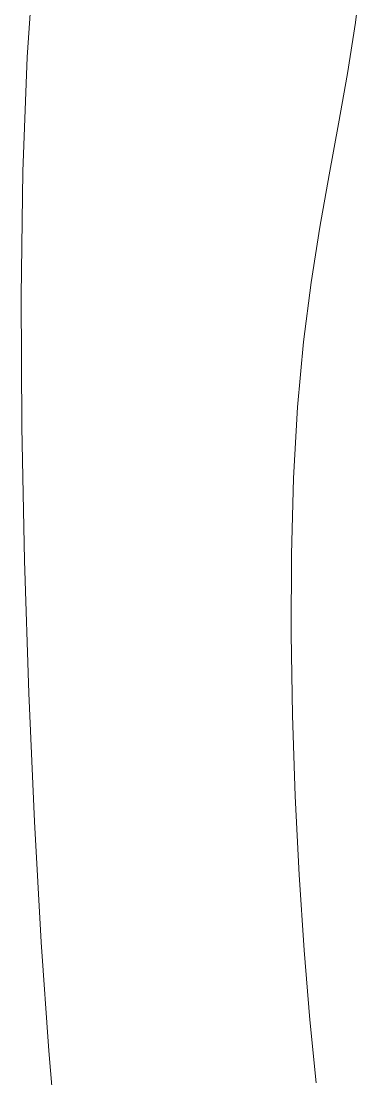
# Model space of a CAD drawing. Header units: millimetres. Extents: x -24439 to 198341, y -52871 to 149926.
# Drawn here: x 142039 to 143561, y 81800 to 86525 of the extents above; entities that cross this region are included whole.
import ezdxf

# ---------------------------------------------------------------- set-up
doc = ezdxf.new("R2010")
doc.units = ezdxf.units.MM
doc.linetypes.add('NET VAN', pattern=[1.06, 0.53, -0.53])
doc.layers.add('A-DETL-GENF-2', color=9, linetype='NET VAN', lineweight=9)
doc.layers.add('G-IMPT-1', color=9, linetype='Continuous', lineweight=9)

# ---------------------------------------------------------------- blocks, each defined once
blk = doc.blocks.new('NCV_TKCS_251209_TONG THE HIEN TRANG SAN DUONG - NCV_TKCS_HIEN TRANG_251209a_dwg-1612995-TKCS_MB ĐỊNH VỊ CAO ĐỘ THIẾT KẾ')
at = {"layer": 'G-IMPT-1', "flags": 128}
for points in [[(563607496.2, 1145065321.8), (563607387.7, 1145065582.5), (563607273.1, 1145065873.2), (563607155, 1145066188.4), (563607036.5, 1145066520.7), (563606920.6, 1145066863), (563606810.4, 1145067208.1), (563606709, 1145067548.7), (563606619.4, 1145067877.6), (563606544.6, 1145068187.6), (563606486.5, 1145068473.6), (563606442.5, 1145068738.1), (563606408.6, 1145068986.1), (563606381, 1145069222.3), (563606355.8, 1145069451.5), (563606329.2, 1145069678.3), (563606297.2, 1145069907.7), (563606256, 1145070144.3)], [(563604837.5, 1145069780.1), (563604938.2, 1145069335.6), (563605067, 1145068841.4), (563605220.2, 1145068307.3), (563605391.5, 1145067748.6), (563605575.2, 1145067180.3), (563605764.9, 1145066617.6), (563605954.9, 1145066075.5), (563606138.9, 1145065569.3), (563606311, 1145065114), (563606466.4, 1145064720.5)]]:
    blk.add_lwpolyline(points, dxfattribs=at)
blk = doc.blocks.new('NCV_TKCS_251209_TONG THE HIEN TRANG SAN DUONG - NCV_TKCS_251209_TONG THE HIEN TRANG SAN DUONG-1605292-TKCS_MB ĐỊNH VỊ CAO ĐỘ THIẾT KẾ')
at = {"rotation": 343.2379237072182}
blk.add_blockref('NCV_TKCS_251209_TONG THE HIEN TRANG SAN DUONG - NCV_TKCS_HIEN TRANG_251209a_dwg-1612995-TKCS_MB ĐỊNH VỊ CAO ĐỘ THIẾT KẾ', (-869777547.7, -933796958.8), dxfattribs=at)

msp = doc.modelspace()

# ---------------------------------------------------------------- block references
at = {"layer": 'A-DETL-GENF-2'}
msp.add_blockref('NCV_TKCS_251209_TONG THE HIEN TRANG SAN DUONG - NCV_TKCS_251209_TONG THE HIEN TRANG SAN DUONG-1605292-TKCS_MB ĐỊNH VỊ CAO ĐỘ THIẾT KẾ', (26103.5, 9888.2), dxfattribs=at)

doc.saveas('drawing.dxf')
